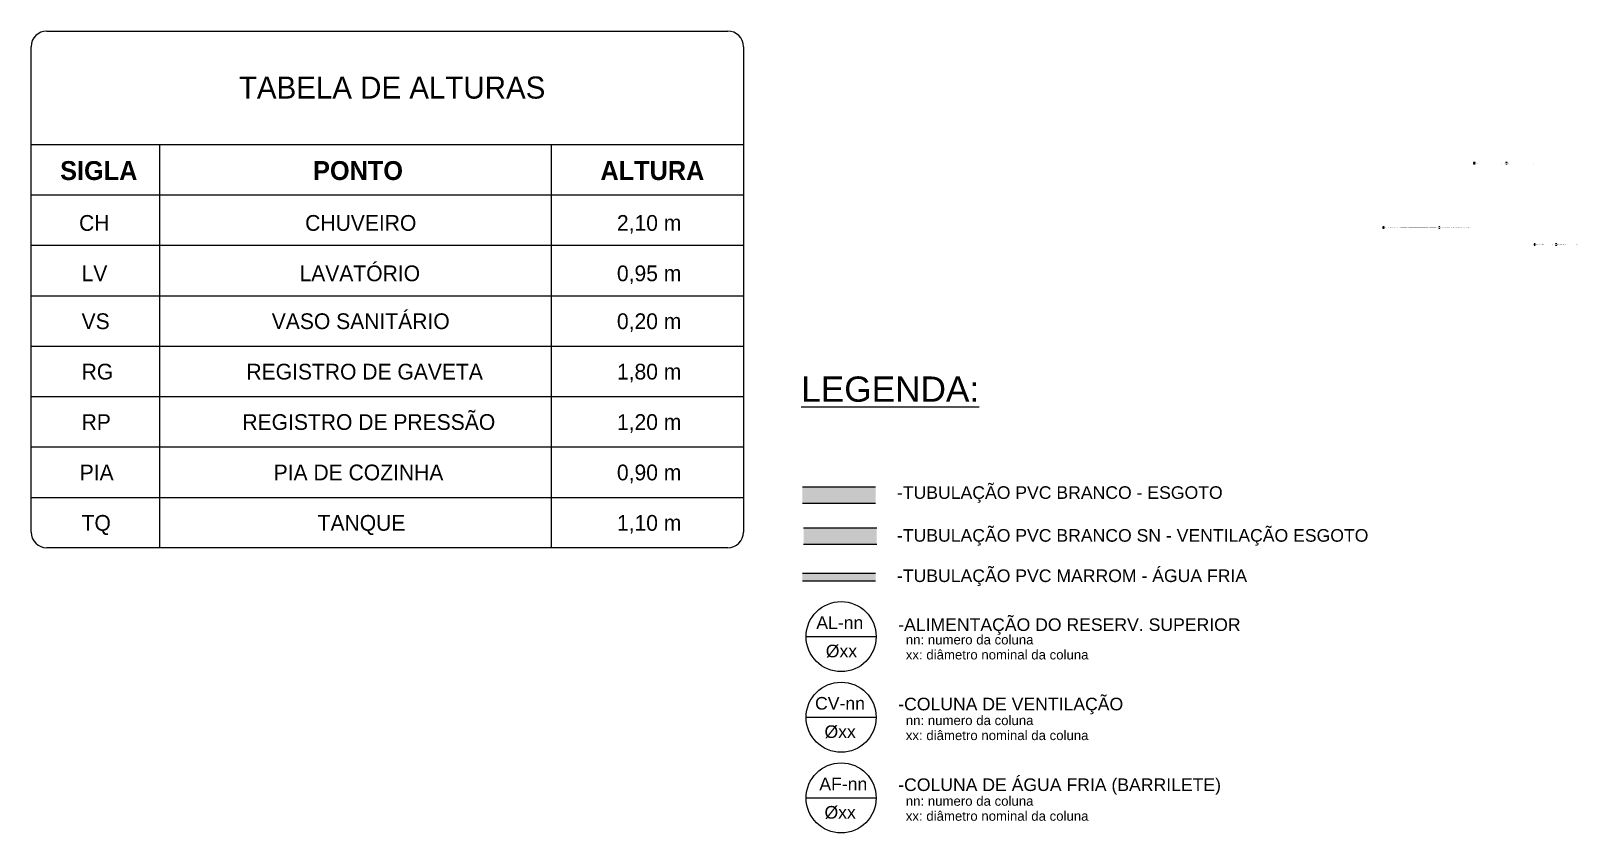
# Model space of a CAD drawing. Header units: metres. Extents: x 34 to 87, y -2.3 to 19.3.
# Drawn here: x 74.66 to 86.96, y -2.14 to 4.23 of the extents above; entities that cross this region are included whole.
import ezdxf

# ---------------------------------------------------------------- set-up
doc = ezdxf.new("R2010")
doc.units = ezdxf.units.M
for name, color, linetype, lineweight in [('A-DETL', 7, 'Continuous', 5), ('A-DETL-GENF', 7, 'Continuous', 5), ('A-DETL-MEDM', 7, 'Continuous', 15), ('G-ANNO-TEXT', 7, 'Continuous', 5)]:
    doc.layers.add(name, color=color, linetype=linetype, lineweight=lineweight)
doc.styles.add('Arial_1', font='arial.ttf', dxfattribs={"height": 0.075})
doc.styles.add('Arial_2', font='arial.ttf', dxfattribs={"height": 0.1})
doc.styles.add('Arial_3', font='arial.ttf', dxfattribs={"height": 0.2})
doc.styles.add('Century Gothic_3', font='GOTHIC.TTF', dxfattribs={"height": 0.175})
doc.styles.add('Century Gothic_4', font='GOTHIC.TTF', dxfattribs={"height": 0.125})
doc.styles.add('Century Gothic_5', font='GOTHIC.TTF', dxfattribs={"height": 0.0035})
doc.styles.add('Century Gothic_B_1', font='GOTHICB.TTF', dxfattribs={"height": 0.15})

msp = doc.modelspace()

# ---------------------------------------------------------------- hatches: boundary and pattern name
at = {"layer": 'A-DETL-GENF', "true_color": 0xc0c0c0}
for points in [[(86.116, 3.173), (86.116, 3.183), (86.105, 3.183), (86.105, 3.173)], [(86.37, 3.173), (86.37, 3.183), (86.36, 3.183), (86.36, 3.173)]]:
    msp.add_hatch(color=9, dxfattribs=at).paths.add_polyline_path(points)
at = {"layer": 'A-DETL-GENF', "true_color": 0x00ffff}
for points in [[(85.394, 2.663), (85.394, 2.673), (85.384, 2.673), (85.384, 2.663)], [(85.838, 2.663), (85.838, 2.673), (85.828, 2.673), (85.828, 2.663)], [(81.359, -0.136), (81.359, -0.078), (80.779, -0.078), (80.779, -0.136)]]:
    msp.add_hatch(color=4, dxfattribs=at).paths.add_polyline_path(points)
at = {"layer": 'A-DETL-GENF', "true_color": 0x626262}
for points in [[(86.594, 2.528), (86.594, 2.538), (86.584, 2.538), (86.584, 2.528)], [(86.764, 2.528), (86.764, 2.538), (86.754, 2.538), (86.754, 2.528)]]:
    msp.add_hatch(color=251, dxfattribs=at).paths.add_polyline_path(points)
at = {"layer": 'A-DETL-GENF', "true_color": 0x804000}
msp.add_hatch(color=36, dxfattribs=at).paths.add_polyline_path([(81.359, 0.482), (81.359, 0.608), (80.779, 0.608), (80.779, 0.482)])
at = {"layer": 'A-DETL-GENF', "true_color": 0x8000ff}
msp.add_hatch(color=190, dxfattribs=at).paths.add_polyline_path([(81.359, 0.156), (81.368, 0.156), (81.368, 0.282), (80.788, 0.282), (80.788, 0.156)])

# ---------------------------------------------------------------- linework, layer by layer
at = {"layer": 'A-DETL'}
for p, q in [((74.783, 4.227), (80.186, 4.227)), ((74.658, 0.252), (74.658, 4.102)), ((80.311, 4.102), (80.311, 0.252)), ((74.658, 3.327), (80.311, 3.327)), ((75.678, 3.327), (75.678, 0.127)), ((78.786, 3.327), (78.786, 0.127)), ((86.116, 3.183), (86.105, 3.183)), ((86.105, 3.183), (86.105, 3.173)), ((86.105, 3.173), (86.116, 3.173)), ((86.116, 3.173), (86.116, 3.183)), ((86.37, 3.183), (86.36, 3.183)), ((86.36, 3.183), (86.36, 3.173)), ((86.36, 3.173), (86.37, 3.173)), ((86.37, 3.173), (86.37, 3.183)), ((74.658, 2.927), (80.311, 2.927)), ((85.394, 2.673), (85.384, 2.673)), ((85.384, 2.673), (85.384, 2.663)), ((85.384, 2.663), (85.394, 2.663)), ((85.394, 2.663), (85.394, 2.673)), ((85.838, 2.673), (85.828, 2.673)), ((85.828, 2.673), (85.828, 2.663)), ((85.828, 2.663), (85.838, 2.663)), ((85.838, 2.663), (85.838, 2.673)), ((74.658, 2.527), (80.311, 2.527)), ((86.594, 2.538), (86.584, 2.538)), ((86.584, 2.538), (86.584, 2.528)), ((86.584, 2.528), (86.594, 2.528)), ((86.594, 2.528), (86.594, 2.538)), ((86.764, 2.538), (86.754, 2.538)), ((86.754, 2.538), (86.754, 2.528)), ((86.754, 2.528), (86.764, 2.528)), ((86.764, 2.528), (86.764, 2.538)), ((74.658, 2.127), (80.311, 2.127)), ((74.658, 1.727), (80.311, 1.727)), ((74.658, 1.327), (80.311, 1.327)), ((74.658, 0.927), (80.311, 0.927)), ((74.658, 0.927), (80.311, 0.927)), ((74.658, 0.527), (80.311, 0.527)), ((80.186, 0.127), (74.783, 0.127))]:
    msp.add_line(p, q, dxfattribs=at)
at = {"layer": 'A-DETL', "color": 5, "lineweight": 15, "true_color": 0x0000ff}
for p, q in [((81.359, -0.078), (80.779, -0.078)), ((80.779, -0.136), (81.359, -0.136))]:
    msp.add_line(p, q, dxfattribs=at)
at = {"layer": 'A-DETL', "color": 94, "true_color": 0x00a600}
for p, q in [((80.808, -0.578), (81.364, -0.578)), ((80.808, -1.218), (81.364, -1.218)), ((80.808, -1.858), (81.364, -1.858))]:
    msp.add_line(p, q, dxfattribs=at)
for centre in [(81.086, -0.578), (81.086, -1.218), (81.086, -1.858)]:
    msp.add_circle(centre, 0.278, dxfattribs=at)
at = {"layer": 'A-DETL'}
for centre, start, end in [((74.783, 4.102), 90, 180), ((80.186, 4.102), 0, 90), ((74.783, 0.252), 180, 270), ((80.186, 0.252), 270, 0)]:
    msp.add_arc(centre, 0.125, start, end, dxfattribs=at)
at = {"layer": 'A-DETL-MEDM'}
for p, q in [((81.359, 0.608), (80.779, 0.608)), ((80.779, 0.482), (81.359, 0.482)), ((81.368, 0.282), (80.788, 0.282)), ((80.788, 0.156), (81.368, 0.156))]:
    msp.add_line(p, q, dxfattribs=at)

# ---------------------------------------------------------------- texts
at = {"layer": 'G-ANNO-TEXT', "attachment_point": 1, "bg_fill": 3, "box_fill_scale": 1.25, "bg_fill_color": 256, "bg_fill_true_color": 13158600, "bg_fill_transparency": 0}
for s, insert, char_height, width, style in [('TABELA DE ALTURAS', (76.307, 3.866), 0.175, 2.76181, 'Century Gothic_3'), ('\\LLEGENDA:', (80.769, 1.486), 0.2, 1.72363, 'Arial_3')]:
    msp.add_mtext(s, dxfattribs=dict(at, insert=insert, char_height=char_height, width=width, style=style))
at = {"layer": 'G-ANNO-TEXT', "attachment_point": 1}
for s, insert, char_height, width, style in [('SIGLA', (74.889, 3.195), 0.15, 0.72152, 'Century Gothic_B_1'), ('PONTO', (76.896, 3.195), 0.15, 0.87384, 'Century Gothic_B_1'), ('ALTURA', (79.176, 3.195), 0.15, 0.90992, 'Century Gothic_B_1'), ('CH', (75.039, 2.767), 0.125, 0.31667, 'Century Gothic_4'), ('CHUVEIRO', (76.833, 2.767), 0.125, 1.0903, 'Century Gothic_4'), ('2,10 m', (79.307, 2.767), 0.125, 0.6654, 'Century Gothic_4'), ('LV', (75.059, 2.367), 0.125, 0.24451, 'Century Gothic_4'), ('LAVATÓRIO', (76.788, 2.367), 0.125, 1.18249, 'Century Gothic_4'), ('0,95 m', (79.307, 2.367), 0.125, 0.6654, 'Century Gothic_4'), ('VS', (75.059, 1.987), 0.125, 0.25253, 'Century Gothic_4'), ('VASO SANITÁRIO', (76.568, 1.987), 0.125, 1.71561, 'Century Gothic_4'), ('0,20 m', (79.307, 1.987), 0.125, 0.6654, 'Century Gothic_4'), ('RG', (75.059, 1.587), 0.125, 0.31266, 'Century Gothic_4'), ('REGISTRO DE GAVETA', (76.367, 1.587), 0.125, 2.20464, 'Century Gothic_4'), ('1,80 m', (79.307, 1.587), 0.125, 0.6654, 'Century Gothic_4'), ('RP', (75.059, 1.187), 0.125, 0.25253, 'Century Gothic_4'), ('REGISTRO DE PRESSÃO', (76.335, 1.187), 0.125, 2.2808, 'Century Gothic_4'), ('1,20 m', (79.307, 1.187), 0.125, 0.6654, 'Century Gothic_4'), ('PIA', (75.044, 0.787), 0.125, 0.32869, 'Century Gothic_4'), ('PIA DE COZINHA', (76.583, 0.787), 0.125, 1.67954, 'Century Gothic_4'), ('0,90 m', (79.307, 0.787), 0.125, 0.6654, 'Century Gothic_4'), ('-TUBULAÇÃO PVC BRANCO - ESGOTO', (81.529, 0.615), 0.1, 3.18671, 'Arial_2'), ('TQ', (75.059, 0.387), 0.125, 0.27257, 'Century Gothic_4'), ('TANQUE', (76.932, 0.387), 0.125, 0.83376, 'Century Gothic_4'), ('1,10 m', (79.307, 0.387), 0.125, 0.6654, 'Century Gothic_4'), ('-TUBULAÇÃO PVC BRANCO SN - VENTILAÇÃO ESGOTO', (81.529, 0.275), 0.1, 4.61772, 'Arial_2'), ('-TUBULAÇÃO PVC MARROM - ÁGUA FRIA', (81.529, -0.045), 0.1, 3.42321, 'Arial_2'), ('AL-nn', (80.889, -0.417), 0.1, 0.46097, 'Arial_2'), ('-ALIMENTAÇÃO DO RESERV. SUPERIOR', (81.539, -0.433), 0.1, 3.35506, 'Arial_2'), ('nn: numero da coluna', (81.599, -0.565), 0.075, 1.23059, 'Arial_1'), ('Øxx', (80.964, -0.642), 0.1, 0.30865, 'Arial_2'), ('xx: diâmetro nominal da coluna', (81.599, -0.684), 0.075, 1.73565, 'Arial_1'), ('CV-nn', (80.879, -1.057), 0.1, 0.48903, 'Arial_2'), ('-COLUNA DE VENTILAÇÃO', (81.539, -1.063), 0.1, 2.20464, 'Arial_2'), ('nn: numero da coluna', (81.599, -1.205), 0.075, 1.23059, 'Arial_1'), ('Øxx', (80.954, -1.282), 0.1, 0.30865, 'Arial_2'), ('xx: diâmetro nominal da coluna', (81.599, -1.324), 0.075, 1.73565, 'Arial_1'), ('AF-nn', (80.913, -1.697), 0.1, 0.46899, 'Arial_2'), ('-COLUNA DE ÁGUA FRIA (BARRILETE)', (81.539, -1.703), 0.1, 3.16266, 'Arial_2'), ('nn: numero da coluna', (81.599, -1.845), 0.075, 1.23059, 'Arial_1'), ('Øxx', (80.954, -1.922), 0.1, 0.30865, 'Arial_2'), ('xx: diâmetro nominal da coluna', (81.599, -1.964), 0.075, 1.73565, 'Arial_1')]:
    msp.add_mtext(s, dxfattribs=dict(at, insert=insert, char_height=char_height, width=width, style=style))

# ---------------------------------------------------------------- next in the draw order: texts
at = {"layer": 'G-ANNO-TEXT', "char_height": 0.0035, "attachment_point": 1, "style": 'Century Gothic_5', "bg_fill": 3, "box_fill_scale": 1.25, "bg_fill_color": 256, "bg_fill_true_color": 13158600, "bg_fill_transparency": 0}
for s, insert, width in [('CORTE AA ____________________________________________________________________ ESC 1/25', (86.118, 3.18), 0.26536), ("PLANTA BAIXA _ COBERTA - CAIXA _ D'ÁGUA_01  - ESC _________________________________________________________________________________________________________ 1/25", (85.396, 2.67), 0.49031), ('ISOMÉTRICA 02 - WC 2 - ESC  _______________________ 1/25', (86.596, 2.534), 0.16868)]:
    msp.add_mtext(s, dxfattribs=dict(at, insert=insert, width=width))

# ---------------------------------------------------------------- next in the draw order: texts
for s, insert, width in [('CORTE BB ___________________________________________________________ ESC 1/25', (86.372, 3.18), 0.23666), ('PLANTA BAIXA _ REFORMA_GARAGEM_TÉRREO_DORMITÓRIO_WC_MONITORAMENTO - ESC ___ 1/25', (85.84, 2.67), 0.28604), ('ISOMÉTRICA 01 - WC 1 - ESC  _____________________________ 1/25', (86.769, 2.534), 0.18695)]:
    msp.add_mtext(s, dxfattribs=dict(at, insert=insert, width=width))

doc.saveas('drawing.dxf')
